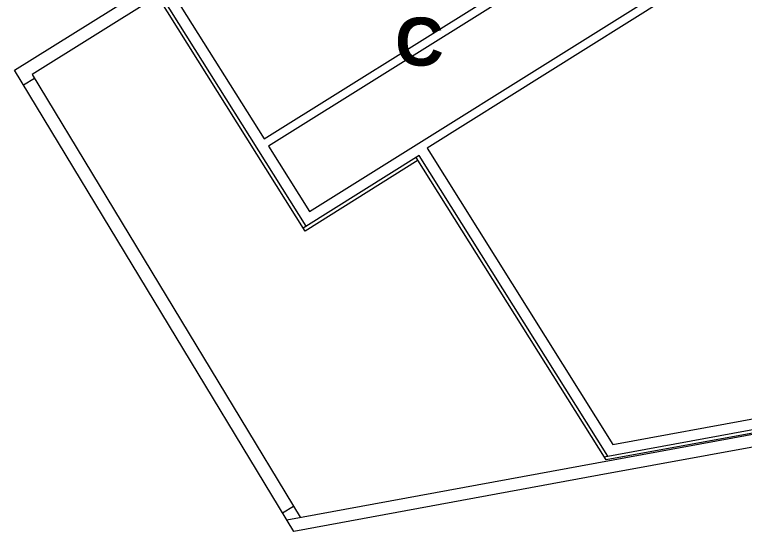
# Model space of a CAD drawing. Header units: millimetres. Extents: x -9657 to 178820, y -8645 to 72638.
# Drawn here: x 96763 to 113796, y 3878 to 15953 of the extents above; entities that cross this region are included whole.
import ezdxf

# ---------------------------------------------------------------- set-up
doc = ezdxf.new("R2010")
doc.units = ezdxf.units.MM
doc.layers.add('A-WALL-____-OTLN', color=9, linetype='Continuous', lineweight=9)
doc.layers.add('G-____-____-SYMB', color=9, linetype='Continuous', lineweight=5)
doc.styles.add('Arial_B', font='arialbd.ttf', dxfattribs={"height": 1125})

msp = doc.modelspace()

# ---------------------------------------------------------------- linework, layer by layer
at = {"layer": 'A-WALL-____-OTLN'}
for p, q in [((102583.8, 13046.4), (117007.9, 22081.1)), ((117114.1, 21911.6), (102689.9, 12876.9)), ((103645.4, 11351.5), (118281.4, 20518.8)), ((118175.7, 20216.6), (106391.5, 12835.5)), ((96762.8, 14650.8), (99942.2, 16642.2)), ((103566.3, 11006.9), (100010, 16684.7)), ((100381.1, 16563.1), (102583.8, 13046.4)), ((100169.2, 16430.4), (97172.4, 14553.4)), ((103540.9, 10896.6), (100101.4, 16387.9)), ((103280.6, 3878), (96762.8, 14650.8)), ((97172.4, 14553.4), (103430, 4210.6)), ((96969.9, 14308.6), (97226.6, 14463.9)), ((102689.9, 12876.9), (103645.4, 11351.5)), ((106391.5, 12835.5), (110728.1, 5912)), ((106206.2, 12660.4), (103498.5, 10964.4)), ((110567.4, 5546.8), (106138.4, 12617.9)), ((110606.4, 5635.4), (106206.2, 12660.4)), ((106180.8, 12550.1), (103540.9, 10896.6)), ((110728.1, 5912), (115500.2, 6790.1)), ((110521.7, 5619.8), (115668.4, 6566.9)), ((115682.9, 6488.2), (110567.4, 5546.8)), ((110349, 5483.9), (115549.2, 6441.1)), ((115603.5, 6146.1), (110403.3, 5188.9)), ((103114.5, 4152.5), (110349, 5484.2)), ((110349, 5483.9), (110349, 5484.2)), ((110403.3, 5189.1), (103280.6, 3878)), ((110403.3, 5188.9), (110403.3, 5189.1)), ((103018.1, 4312), (103274.7, 4467.3))]:
    msp.add_line(p, q, dxfattribs=at)

# ---------------------------------------------------------------- texts
at = {"layer": 'G-____-____-SYMB', "insert": (105643.6, 15883.9), "char_height": 1125, "width": 1382.911, "attachment_point": 1, "style": 'Arial_B'}
msp.add_mtext('\\fArial|b1|i0|c0|p34|;C', dxfattribs=at)

doc.saveas('drawing.dxf')
